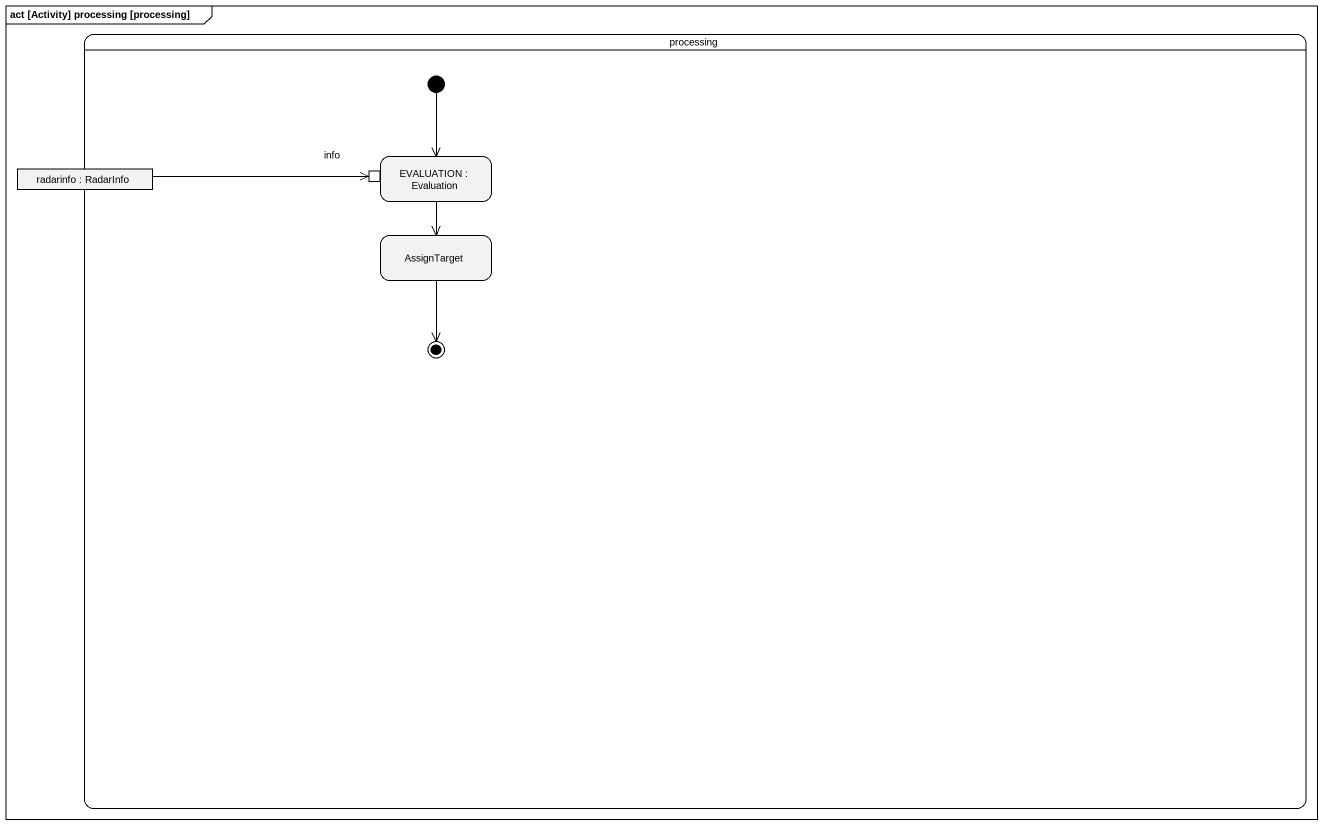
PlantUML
@startuml
mainframe act [Activity] processing [processing]
hide empty description
state processing {
  state "radarinfo : RadarInfo" as radarinfo <<object>>
  state "EVALUATION : Evaluation" as EVALUATION {
    state info <<inputPin>>
  }
  state AssignTarget
  [*] --> EVALUATION
  AssignTarget --> [*]
}
radarinfo -right-> info
EVALUATION --> AssignTarget
@enduml
